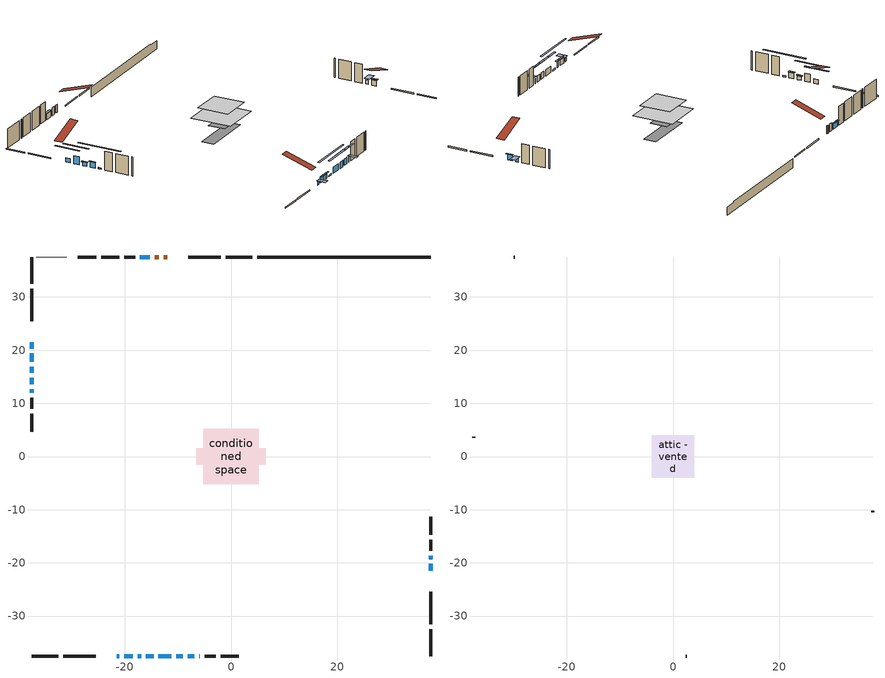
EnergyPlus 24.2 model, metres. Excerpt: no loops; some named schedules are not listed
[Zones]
conditioned space
 floor othersidecoefficients (Floor1 construction): -2.19,-2.19 -2.19,2.19 2.19,2.19 2.19,-2.19 z0.4
 floor adiabatic (AdiabaticFloorConstruction): -5.26,-5.26 -5.26,5.26 5.26,5.26 5.26,-5.26 z2.84
 floor foundation (Slab1 construction): -6.58,-1.57 -6.58,1.57 6.58,1.57 6.58,-1.57 z-1.96
 wall outside (RimJoist1 construction): 3.99,37.51 -1.03,37.51 / -37.51,-37.51 -32.48,-37.51 / -37.51,37.51 -37.51,32.48 / 37.51,-37.51 37.51,-32.48 z0.4:0.7
 wall outside (RimJoist2 construction): -1.96,37.51 -8.07,37.51 / -31.55,-37.51 -25.44,-37.51 / -37.51,31.55 -37.51,25.44 / 37.51,-31.55 37.51,-25.44 z0.4:0.7
 wall outside (AdiabaticWallConstruction 1): -11.99,37.51 -12.61,37.51 z0.4:2.43
 wall outside (AdiabaticWallConstruction): -21.52,-37.51 -21.01,-37.51 z0.4:1.22; -37.51,21.52 -37.51,20.3 z0.4:1.47; -37.51,19.37 -37.51,17.85 z0.4:2.46; 37.51,-21.52 37.51,-20.2 / -20.08,-37.51 -18.45,-37.51 / -17.52,-37.51 -16.91,-37.51 / -15.29,37.51 -17.12,37.51 z0.4:1.82; -37.51,16.92 -37.51,15.77 z0.4:1.34; 37.51,-19.27 37.51,-18.66 z0.4:1.42; -37.51,14.85 -37.51,13.6 z0.4:1.77; -15.99,-37.51 -14.56,-37.51 / -37.51,12.67 -37.51,11.96 z0.4:0.76; -13.63,-37.51 -11.19,-37.51 / -10.26,-37.51 -9.07,-37.51 / -8.14,-37.51 -6.92,-37.51 z0.4:2.03; -5.99,-37.51 -5.84,-37.51 z0.4:1.83
 wall outside (Wall1 construction): -18.05,37.51 -20.09,37.51 / -4.91,-37.51 -2.87,-37.51 / -37.51,11.03 -37.51,8.99 / 37.51,-17.73 37.51,-15.69 z0.4:5.28
 wall outside (Wall2 construction): -21.02,37.51 -24.41,37.51 / -1.94,-37.51 1.46,-37.51 / -37.51,8.06 -37.51,4.67 / 37.51,-14.76 37.51,-11.36 z0.4:5.28
 wall foundation (FoundationWall1 construction): 4.92,37.51,-1.96 4.92,37.51,0.4 34.25,37.51,0.4 34.25,37.51,0.17 37.51,37.51,0.17 37.51,37.51,-1.96
 wall othersidecoefficients (AdiabaticWallConstruction 1): -13.54,37.51 -14.36,37.51 z0.4:2.43
 wall othersidecoefficients (Wall3 construction): -25.34,37.51 -28.85,37.51 z0.4:5.28
 wall adiabatic (Wall5 construction): -30.91,37.51 -36.58,37.51 z0.4:5.28
 window (WindowConstruction 13): -21.52,-37.51 -21.01,-37.51 z0.4:1.21
 window (WindowConstruction 5): -37.51,21.52 -37.51,20.3 z0.4:1.47
 window (WindowConstruction 6): -37.51,19.37 -37.51,17.85 z0.4:2.46
 window (WindowConstruction 7): 37.51,-21.52 37.51,-20.2 z0.4:1.82
 window (WindowConstruction 8): -20.08,-37.51 -18.45,-37.51 z0.4:1.82
 window (WindowConstruction 9): -17.52,-37.51 -16.91,-37.51 z0.4:1.82
 window (WindowConstruction 10): -15.29,37.51 -17.12,37.51 z0.4:1.82
 window (WindowConstruction 11): -37.51,16.92 -37.51,15.77 z0.4:1.34
 window (WindowConstruction): 37.51,-19.27 37.51,-18.66 z0.4:1.42
 window (WindowConstruction 12): -37.51,14.85 -37.51,13.6 z0.4:1.77
 window (WindowConstruction 14): -15.98,-37.51 -14.56,-37.51 z0.4:0.76
 window (WindowConstruction 15): -37.51,12.67 -37.51,11.96 z0.4:0.76
 window (WindowConstruction 1): -13.63,-37.51 -11.19,-37.51 z0.4:2.02
 window (WindowConstruction 2): -10.26,-37.51 -9.07,-37.51 z0.4:2.02
 window (WindowConstruction 3): -8.14,-37.51 -6.92,-37.51 z0.4:2.02
 window (WindowConstruction 4): -5.99,-37.51 -5.84,-37.51 z0.4:1.82
 door (Door): -11.99,37.51 -12.61,37.51 z0.4:2.43
 door inside (Door 1): -13.54,37.51 -14.36,37.51 z0.4:2.43
 ceiling adiabatic (AdiabaticFloorConstruction): 5.26,-5.26 5.26,5.26 -5.26,5.26 -5.26,-5.26 z2.84
attic - vented
 floor to conditioned space (Floor2 construction Reversed): -4.02,-4.02 -4.02,4.02 4.02,4.02 4.02,-4.02 z5.28
 wall outside (Wall4 construction): -29.78,37.51 -29.98,37.51 / 2.39,-37.51 2.58,-37.51 / -37.51,3.74 -37.51,3.54 / 37.51,-10.44 37.51,-10.24 z0.4:5.28
 roof outside (Roof1 construction): -11.06,37.51,5.28 -11.06,29.68,7.89 -9,29.68,7.89 -9,37.51,5.28; -22.45,-37.51,5.28 -22.45,-29.68,7.89 -24.51,-29.68,7.89 -24.51,-37.51,5.28; -37.51,22.45,5.28 -29.68,22.45,7.89 -29.68,24.51,7.89 -37.51,24.51,5.28; 37.51,-22.45,5.28 29.68,-22.45,7.89 29.68,-24.51,7.89 37.51,-24.51,5.28
shading: -20.63,-37.51 -21.9,-37.51 -21.9,-39.8 -20.63,-39.8 z1.59; -37.51,17.66 -37.51,24.16 -37.92,24.16 -37.92,17.66 z4.11; -37.51,15.21 -37.51,22.01 -37.92,22.01 -37.92,15.21 z5.1; 37.51,-20 37.51,-21.72 37.92,-21.72 37.92,-20 z2.02; -18.25,-37.51 -20.28,-37.51 -20.28,-37.92 -18.25,-37.92 z2.02; -16.71,-37.51 -17.72,-37.51 -17.72,-37.92 -16.71,-37.92 z2.02; -17.32,37.51 -15.09,37.51 -15.09,37.92 -17.32,37.92 z2.02; -37.51,15.57 -37.51,17.12 -37.92,17.12 -37.92,15.57 z1.54; 37.51,-18.28 37.51,-19.65 39.8,-19.65 39.8,-18.28 z1.8; -37.51,13.4 -37.51,15.05 -37.92,15.05 -37.92,13.4 z1.97; -9.18,-37.51 -21.36,-37.51 -21.36,-37.92 -9.18,-37.92 z6.14; -37.51,6.58 -37.51,18.05 -37.92,18.05 -37.92,6.58 z6.14; -8.55,-37.51 -16.27,-37.51 -16.27,-37.92 -8.55,-37.92 z4.66; -6.43,-37.51 -12.9,-37.51 -12.9,-37.92 -6.43,-37.92 z4.66; -4.28,-37.51 -10.78,-37.51 -10.78,-37.92 -4.28,-37.92 z4.66; -5.46,-37.51 -6.37,-37.51 -6.37,-39.8 -5.46,-39.8 z2.2
[Building]
Building 1: Terrain=Suburbs
[Site:Location]
Erieau AUT_ON: Latitude {deg}=42.25; Longitude {deg}=-81.9; Time Zone {hr}=-5; Elevation {m}=178; Keep Site Location Information=Yes
[Site:GroundTemperature:Shallow]
5.2292, 3.30147, 3.1471, 4.0619, 7.73432, 11.3896, 14.5586, 16.5661, 16.7366, 15.1039, 12.0157, 8.47254
[Site:WaterMainsTemperature]
Calculation Method=Schedule; Temperature Schedule=mains temperature schedule
[Material] Roughness=Rough; Thermal Absorptance=0.9
Name | Thickness {m} | Conductivity {W/m-K} | Density {kg/m3} | Specific Heat {J/kg-K} | Solar Absorptance | Visible Absorptance
asphalt or fiberglass shingles | 0.00635 | 0.162714 | 1121.4 | 1465.45 | 0.4 | 0.4
ceiling loosefill ins | 0.169333 | 0.0480833 | 16.02 | 1046.75 | 0.7 | 0.7
ceiling stud and cavity | 0.1397 | 0.117711 | 65.682 | 1177.47 | 0.7 | 0.7
concrete 4.0 in. | 0.1016 | 1.803125 | 2242.8 | 837.4 | 0.7 | 0.7
concrete 8.0 in. | 0.2032 | 1.803125 | 2242.8 | 837.4 | 0.7 | 0.7
door material | 0.04445 | 0.053851 | 512.64 | 1214.23 | 0.7 | 0.7
door material 1 | 0.04445 | 0.060037 | 512.64 | 1214.23 | 0.7 | 0.7
exterior vertical ins | 0.0198268 | 0.029427 | 32.04 | 1214.23 | 0.7 | 0.7
floor covering | 0.0127 | 0.0433444 | 54.468 | 1339.84 | 0.6 | 0.6
floor rigid ins; rim joist rigid ins; wall rigid ins | 0.051816 | 0.029427 | 32.04 | 1214.23 | 0.7 | 0.7
floor rigid ins 1; wall rigid ins 2 | 0.512978 | 0.029427 | 32.04 | 1214.23 | 0.7 | 0.7
floor stud and cavity | 0.1397 | 0.105376 | 92.3553 | 1139.71 | 0.7 | 0.7
floor stud and cavity 1 | 0.1397 | 1.75129 | 37.0049 | 1207.88 | 0.7 | 0.7
furniture material conditioned space 1 | 0.1524 | 0.115458 | 640.8 | 1214.23 | 0.6 | 0.6
gypsum board | 0.0127 | 0.160291 | 801 | 837.4 | 0.6 | 0.6
gypsum board 1 | 0.0127 | 0.160291 | 801 | 837.4 | 0.7 | 0.7
osb sheathing 0.5 in. | 0.0127 | 0.115458 | 512.64 | 1214.23 | 0.7 | 0.7
osb sheathing 0.75 in. | 0.01905 | 0.115458 | 512.64 | 1214.23 | 0.7 | 0.7
osb sheathing 2.0 in. | 0.0508 | 0.115458 | 512.64 | 1214.23 | 0.7 | 0.7
rim joist stud and cavity | 0.0508 | 0.177588 | 50.32683 | 1063.81 | 0.6 | 0.6
rim joist stud and cavity 1 | 0.0508 | 0.0352871 | 125.044 | 1163.47 | 0.6 | 0.6
wall rigid ins 1 | 0.051816 | 0.029427 | 32.04 | 1214.23 | 0.4 | 0.4
wall stud and cavity | 0.1397 | 0.168092 | 139.0536 | 1170.24 | 0.7 | 0.7
wall stud and cavity 1 | 0.1397 | 0.221002 | 139.0536 | 1170.24 | 0.7 | 0.7
wall stud and cavity 2 | 0.1397 | 0.310476 | 139.0536 | 1170.24 | 0.7 | 0.7
wall stud and cavity 3 | 0.0889 | 6.9971 | 50.32683 | 1063.81 | 0.6 | 0.6
wall stud and cavity 4 | 0.1397 | 0.175706 | 139.0536 | 1170.24 | 0.7 | 0.7
wall stud and cavity 5 | 0.0889 | 0.380278 | 52.3479 | 1209.89 | 0.7 | 0.7
wall stud and cavity 6 | 0.0889 | 0.391764 | 83.0341 | 1211.67 | 0.7 | 0.7
wood siding | 0.0254 | 0.102417 | 544.68 | 1172.36 | 0.4 | 0.4
wood siding 1 | 0.00254 | 0.102417 | 544.68 | 1172.36 | 0.4 | 0.4
wood siding 2; wood siding 3; wood siding 4 | 0.0254 | 0.102417 | 544.68 | 1172.36 | 0.7 | 0.7
[WindowMaterial:SimpleGlazingSystem]
Name | U-Factor {W/m2-K} | Solar Heat Gain Coefficient
WindowMaterial | 2.97414 | 0.61
WindowMaterial 1 | 2.93382 | 0.65
WindowMaterial 10 | 2.91338 | 0.67
WindowMaterial 11 | 3.00026 | 0.58
WindowMaterial 12 | 3.04398 | 0.53
WindowMaterial 2 | 2.90941 | 0.68
WindowMaterial 3 | 2.95994 | 0.63
WindowMaterial 4 | 3.068959 | 0.35
WindowMaterial 5 | 2.927009 | 0.66
WindowMaterial 6 | 2.98492 | 0.58
WindowMaterial 7 | 2.938365 | 0.65
WindowMaterial 8 | 2.963916 | 0.63
WindowMaterial 9 | 2.9378 | 0.65
[Construction]
AdiabaticFloorConstruction: floor stud and cavity 1, floor rigid ins 1, osb sheathing 0.75 in., floor covering
AdiabaticWallConstruction: wood siding 3, wall rigid ins 2, wall stud and cavity 5, gypsum board
AdiabaticWallConstruction 1: wood siding 4, wall rigid ins 2, wall stud and cavity 5, gypsum board
Door: door material
Door 1: door material 1
Floor1 construction: floor stud and cavity, floor rigid ins, osb sheathing 0.75 in., floor covering
Floor2 construction Reversed: gypsum board, ceiling stud and cavity, ceiling loosefill ins
FoundationWall1 construction: concrete 8.0 in., gypsum board 1
furniture construction conditioned space 1: furniture material conditioned space 1
PartitionWallConstruction: gypsum board, wall stud and cavity 6, gypsum board
RimJoist1 construction: wood siding 2, rim joist stud and cavity
RimJoist2 construction: wood siding 2, rim joist rigid ins, osb sheathing 2.0 in., rim joist stud and cavity 1
Roof1 construction: asphalt or fiberglass shingles
Slab1 construction: concrete 4.0 in.
Wall1 construction: wood siding, wall rigid ins, osb sheathing 0.5 in., wall stud and cavity, gypsum board
Wall2 construction: wood siding, wall rigid ins, osb sheathing 0.5 in., wall stud and cavity 1, gypsum board
Wall3 construction: wall rigid ins 1, osb sheathing 0.5 in., wall stud and cavity 2, gypsum board
Wall4 construction: wood siding 1, wall stud and cavity 3
Wall5 construction: wall rigid ins 1, osb sheathing 0.5 in., wall stud and cavity 4, gypsum board
WindowConstruction: WindowMaterial
WindowConstruction 1: WindowMaterial 1
WindowConstruction 10; WindowConstruction 9: WindowMaterial 8
WindowConstruction 11: WindowMaterial 9
WindowConstruction 12: WindowMaterial 10
WindowConstruction 13: WindowMaterial 11
WindowConstruction 14; WindowConstruction 15: WindowMaterial 12
WindowConstruction 2; WindowConstruction 7: WindowMaterial 2
WindowConstruction 3: WindowMaterial 3
WindowConstruction 4: WindowMaterial 4
WindowConstruction 5: WindowMaterial 5
WindowConstruction 6: WindowMaterial 6
WindowConstruction 8: WindowMaterial 7
[Zone] Multiplier=1; Part of Total Floor Area=Yes
Name | Volume {m3}
attic - vented | 27.3969
conditioned space | 401.7
[Space]
Name | Zone | Volume {m3}
attic - vented 1 | attic - vented | 27.3969
conditioned space 1 | conditioned space | 401.7
[ZoneInfiltration:EffectiveLeakageArea]
infil attic - vented 1: Zone or Space=attic - vented 1; Schedule=Always On Discrete; Effective Air Leakage Area {cm2}=3103.2; Stack Coefficient=0.000520653; Wind Coefficient=1.54168e-05
[ZoneMixing]
whole house fan mix: Zone or Space=attic - vented; Schedule=Always On Continuous; Design Flow Rate Calculation Method=Flow/Zone; Design Flow Rate {m3/s}=0; Source Zone or Space=conditioned space
[SurfaceProperty:OtherSideCoefficients]
other non-freezing space: Combined Convective/Radiative Film Coefficient {W/m2-K}=8.35; Constant Temperature Coefficient=1; External Dry-Bulb Temperature Coefficient=0; Ground Temperature Coefficient=0; Wind Speed Coefficient=0; Zone Air Temperature Coefficient=0; Constant Temperature Schedule=other non-freezing space; Previous Other Side Temperature Coefficient=0
[SurfaceProperty:ExposedFoundationPerimeter]
Slab1: Exposed Perimeter Calculation Method=TotalExposedPerimeter; Total Exposed Perimeter {m}=32.583
[InternalMass] Zone or ZoneList=conditioned space; Space or SpaceList=conditioned space 1
Name | Construction | Surface Area {m2}
furniture mass conditioned space 1 | furniture construction conditioned space 1 | 68.4518
partition wall mass | PartitionWallConstruction | 171.129
[Lights]
interior lighting: Zone or ZoneList or Space or SpaceList=conditioned space 1; Schedule=interior lighting schedule; Design Level Calculation Method=LightingLevel; Lighting Level {W}=343.2; Return Air Fraction=0; Fraction Radiant=0.6; Fraction Visible=0.2; Fraction Replaceable=1
[People]
occupants: Zone or ZoneList or Space or SpaceList=conditioned space 1; Number of People Schedule=occupants schedule; Number of People Calculation Method=People; Number of People=3; Fraction Radiant=0.314171; Sensible Heat Fraction=0.56303; Activity Level Schedule=occupants activity schedule; Carbon Dioxide Generation Rate {m3/s-W}=0; Enable ASHRAE 55 Comfort Warnings=No; Mean Radiant Temperature Calculation Type=EnclosureAveraged
[ElectricEquipment] Zone or ZoneList or Space or SpaceList=conditioned space 1; Design Level Calculation Method=EquipmentLevel
Name | Schedule | Design Level {W} | Fraction Latent | Fraction Radiant | Fraction Lost
clothes dryer | clothes dryer schedule | 140.772 | 0.015 | 0.081 | 0.85
clothes washer | clothes washer schedule | 32.1985 | 0.03 | 0.162 | 0.7
cooking range | cooking range schedule | 208.969 | 0.08 | 0.432 | 0.2
dishwasher | dishwasher schedule | 66.8632 | 0.3 | 0.18 | 0.4
fridge | fridge schedule | 72.9452 | 0 | 0.6 | 0
mech vent bath fan 0 | mech vent bath fan 0 schedule | 43 | 0 | 0 | 1
mech vent bath fan 1 | mech vent bath fan 1 schedule | 43 | 0 | 0 | 1
mech vent house fan | mech vent house fan schedule | 0 | 0 | 0 | 1
mech vent house fan cfis | mech vent house fan cfis schedule | 0 | 0 | 0 | 0
mech vent range fan 0 | mech vent range fan 0 schedule | 43 | 0 | 0 | 1
misc plug loads | misc plug loads schedule | 494.7 | 0.045 | 0.513 | 0.1
whole house fan | Always On Discrete | 0 | 0 | 0 | 1
[OtherEquipment] Zone or ZoneList or Space or SpaceList=conditioned space 1; Design Level Calculation Method=EquipmentLevel
Name | Fuel Type | Schedule | Design Level {W} | Fraction Latent | Fraction Radiant | Fraction Lost
clothes dryer 1 | Electricity | clothes dryer schedule | 0 | 0.015 | 0.081 | 0.85
cooking range 1 | Electricity | cooking range schedule | 0 | 0.08 | 0.432 | 0.2
general water use latent | None | general water use schedule | 59.3978 | 1 | 0 | 0
general water use sensible | None | general water use schedule | -58.539 | 0 | 0.6 | 0
mech vent house fan latent load | None | Always On Discrete | 0 | 1 | 0 | 0
mech vent house fan sensible load | None | Always On Discrete | 0 | 0 | 0 | 0
water heater energy adjustment1 | NaturalGas | Always On Discrete | 0.01 | 0 | 0 | 1
[ZoneInfiltration:DesignFlowRate] Zone or ZoneList or Space or SpaceList=conditioned space 1; Schedule=Always On Discrete; Design Flow Rate Calculation Method=Flow/Zone; Design Flow Rate {m3/s}=0
infil flow; natural vent flow; whole house fan flow
[Foundation:Kiva]
Foundation Kiva 1: Initial Indoor Air Temperature {C}=18; Wall Height Above Grade {m}=0.40002; Wall Depth Below Slab {m}=0.2032; Custom Block Material Name 1=exterior vertical ins; Custom Block Depth 1 {m}=2.36001; Custom Block X Position 1 {m}=0.2159; Custom Block Z Position 1 {m}=0
[Foundation:Kiva:Settings]
Soil Conductivity {W/m-K}=0.849921; Soil Density {kg/m3}=1842.3; Soil Specific Heat {J/kg-K}=418.7; Ground Solar Absorptivity=0.9; Ground Thermal Absorptivity=0.9; Ground Surface Roughness {m}=0.03; Far-Field Width {m}=40; Deep-Ground Boundary Condition=ZeroFlux; Deep-Ground Depth {m}=40; Minimum Cell Dimension {m}=0.2; Maximum Cell Growth Coefficient=3; Simulation Timestep=Timestep
[Exterior:Lights]
exterior lighting: Schedule=exterior lighting schedule; Design Level {W}=75.6
[Schedule:Constant]
Name | Hourly Value
Always On Continuous; mech vent house fan schedule; mech vent house fan cfis schedule; Always On Discrete | 1
other non-freezing space; fridge schedule | 0
occupants activity schedule | 117.228
[Schedule:Week:Daily]
interior lighting schedule Week Rule - Jan1-Jan27: interior lighting schedule day, interior lighting schedule day, interior lighting schedule day, interior lighting schedule day, interior lighting schedule day, interior lighting schedule day, interior lighting schedule day, interior lighting schedule default day, interior lighting schedule default day, interior lighting schedule default day, interior lighting schedule default day, interior lighting schedule default day
interior lighting schedule Week Rule - Jan28-Feb3: interior lighting schedule day, interior lighting schedule day, interior lighting schedule day, interior lighting schedule day, interior lighting schedule day 1, interior lighting schedule day 1, interior lighting schedule day 1, interior lighting schedule default day, interior lighting schedule default day, interior lighting schedule default day, interior lighting schedule default day, interior lighting schedule default day
interior lighting schedule Week Rule - Feb4-Feb24: interior lighting schedule day 1, interior lighting schedule day 1, interior lighting schedule day 1, interior lighting schedule day 1, interior lighting schedule day 1, interior lighting schedule day 1, interior lighting schedule day 1, interior lighting schedule default day, interior lighting schedule default day, interior lighting schedule default day, interior lighting schedule default day, interior lighting schedule default day
interior lighting schedule Week Rule - Feb25-Mar3: interior lighting schedule day 1, interior lighting schedule day 1, interior lighting schedule day 1, interior lighting schedule day 1, interior lighting schedule day 2, interior lighting schedule day 2, interior lighting schedule day 2, interior lighting schedule default day, interior lighting schedule default day, interior lighting schedule default day, interior lighting schedule default day, interior lighting schedule default day
interior lighting schedule Week Rule - Mar4-Mar31: interior lighting schedule day 2, interior lighting schedule day 2, interior lighting schedule day 2, interior lighting schedule day 2, interior lighting schedule day 2, interior lighting schedule day 2, interior lighting schedule day 2, interior lighting schedule default day, interior lighting schedule default day, interior lighting schedule default day, interior lighting schedule default day, interior lighting schedule default day
interior lighting schedule Week Rule - Apr1-Apr28: interior lighting schedule day 3, interior lighting schedule day 3, interior lighting schedule day 3, interior lighting schedule day 3, interior lighting schedule day 3, interior lighting schedule day 3, interior lighting schedule day 3, interior lighting schedule default day, interior lighting schedule default day, interior lighting schedule default day, interior lighting schedule default day, interior lighting schedule default day
interior lighting schedule Week Rule - Apr29-May5: interior lighting schedule day 3, interior lighting schedule day 3, interior lighting schedule day 4, interior lighting schedule day 4, interior lighting schedule day 4, interior lighting schedule day 4, interior lighting schedule day 4, interior lighting schedule default day, interior lighting schedule default day, interior lighting schedule default day, interior lighting schedule default day, interior lighting schedule default day
interior lighting schedule Week Rule - May6-May26: interior lighting schedule day 4, interior lighting schedule day 4, interior lighting schedule day 4, interior lighting schedule day 4, interior lighting schedule day 4, interior lighting schedule day 4, interior lighting schedule day 4, interior lighting schedule default day, interior lighting schedule default day, interior lighting schedule default day, interior lighting schedule default day, interior lighting schedule default day
interior lighting schedule Week Rule - May27-Jun2: interior lighting schedule day 4, interior lighting schedule day 4, interior lighting schedule day 4, interior lighting schedule day 4, interior lighting schedule day 4, interior lighting schedule day 5, interior lighting schedule day 5, interior lighting schedule default day, interior lighting schedule default day, interior lighting schedule default day, interior lighting schedule default day, interior lighting schedule default day
interior lighting schedule Week Rule - Jun3-Jun30: interior lighting schedule day 5, interior lighting schedule day 5, interior lighting schedule day 5, interior lighting schedule day 5, interior lighting schedule day 5, interior lighting schedule day 5, interior lighting schedule day 5, interior lighting schedule default day, interior lighting schedule default day, interior lighting schedule default day, interior lighting schedule default day, interior lighting schedule default day
interior lighting schedule Week Rule - Jul1-Jul28: interior lighting schedule day 6, interior lighting schedule day 6, interior lighting schedule day 6, interior lighting schedule day 6, interior lighting schedule day 6, interior lighting schedule day 6, interior lighting schedule day 6, interior lighting schedule default day, interior lighting schedule default day, interior lighting schedule default day, interior lighting schedule default day, interior lighting schedule default day
interior lighting schedule Week Rule - Jul29-Aug4: interior lighting schedule day 6, interior lighting schedule day 6, interior lighting schedule day 6, interior lighting schedule day 7, interior lighting schedule day 7, interior lighting schedule day 7, interior lighting schedule day 7, interior lighting schedule default day, interior lighting schedule default day, interior lighting schedule default day, interior lighting schedule default day, interior lighting schedule default day
interior lighting schedule Week Rule - Aug5-Aug25: interior lighting schedule day 7, interior lighting schedule day 7, interior lighting schedule day 7, interior lighting schedule day 7, interior lighting schedule day 7, interior lighting schedule day 7, interior lighting schedule day 7, interior lighting schedule default day, interior lighting schedule default day, interior lighting schedule default day, interior lighting schedule default day, interior lighting schedule default day
interior lighting schedule Week Rule - Aug26-Sep1: interior lighting schedule day 7, interior lighting schedule day 7, interior lighting schedule day 7, interior lighting schedule day 7, interior lighting schedule day 7, interior lighting schedule day 7, interior lighting schedule day 8, interior lighting schedule default day, interior lighting schedule default day, interior lighting schedule default day, interior lighting schedule default day, interior lighting schedule default day
interior lighting schedule Week Rule - Sep2-Sep29: interior lighting schedule day 8, interior lighting schedule day 8, interior lighting schedule day 8, interior lighting schedule day 8, interior lighting schedule day 8, interior lighting schedule day 8, interior lighting schedule day 8, interior lighting schedule default day, interior lighting schedule default day, interior lighting schedule default day, interior lighting schedule default day, interior lighting schedule default day
interior lighting schedule Week Rule - Sep30-Oct6: interior lighting schedule day 8, interior lighting schedule day 9, interior lighting schedule day 9, interior lighting schedule day 9, interior lighting schedule day 9, interior lighting schedule day 9, interior lighting schedule day 9, interior lighting schedule default day, interior lighting schedule default day, interior lighting schedule default day, interior lighting schedule default day, interior lighting schedule default day
interior lighting schedule Week Rule - Oct7-Oct27: interior lighting schedule day 9, interior lighting schedule day 9, interior lighting schedule day 9, interior lighting schedule day 9, interior lighting schedule day 9, interior lighting schedule day 9, interior lighting schedule day 9, interior lighting schedule default day, interior lighting schedule default day, interior lighting schedule default day, interior lighting schedule default day, interior lighting schedule default day
interior lighting schedule Week Rule - Oct28-Nov3: interior lighting schedule day 9, interior lighting schedule day 9, interior lighting schedule day 9, interior lighting schedule day 9, interior lighting schedule day 10, interior lighting schedule day 10, interior lighting schedule day 10, interior lighting schedule default day, interior lighting schedule default day, interior lighting schedule default day, interior lighting schedule default day, interior lighting schedule default day
interior lighting schedule Week Rule - Nov4-Nov24: interior lighting schedule day 10, interior lighting schedule day 10, interior lighting schedule day 10, interior lighting schedule day 10, interior lighting schedule day 10, interior lighting schedule day 10, interior lighting schedule day 10, interior lighting schedule default day, interior lighting schedule default day, interior lighting schedule default day, interior lighting schedule default day, interior lighting schedule default day
interior lighting schedule Week Rule - Nov25-Dec1: interior lighting schedule day 10, interior lighting schedule day 10, interior lighting schedule day 10, interior lighting schedule day 10, interior lighting schedule day 10, interior lighting schedule day 10, interior lighting schedule day 11, interior lighting schedule default day, interior lighting schedule default day, interior lighting schedule default day, interior lighting schedule default day, interior lighting schedule default day
interior lighting schedule Week Rule - Dec2-Dec31: interior lighting schedule day 11, interior lighting schedule day 11, interior lighting schedule day 11, interior lighting schedule day 11, interior lighting schedule day 11, interior lighting schedule day 11, interior lighting schedule day 11, interior lighting schedule default day, interior lighting schedule default day, interior lighting schedule default day, interior lighting schedule default day, interior lighting schedule default day
occupants schedule Week Rule - Jan1-Dec31: occupants schedule day, occupants schedule day, occupants schedule day, occupants schedule day, occupants schedule day, occupants schedule day, occupants schedule day, occupants schedule default day, occupants schedule default day, occupants schedule default day, occupants schedule default day, occupants schedule default day
clothes dryer schedule Week Rule - Jan1-Dec31: clothes dryer schedule day, clothes dryer schedule day, clothes dryer schedule day, clothes dryer schedule day, clothes dryer schedule day, clothes dryer schedule day, clothes dryer schedule day, clothes dryer schedule default day, clothes dryer schedule default day, clothes dryer schedule default day, clothes dryer schedule default day, clothes dryer schedule default day
clothes washer schedule Week Rule - Jan1-Dec31: clothes washer schedule day, clothes washer schedule day, clothes washer schedule day, clothes washer schedule day, clothes washer schedule day, clothes washer schedule day, clothes washer schedule day, clothes washer schedule default day, clothes washer schedule default day, clothes washer schedule default day, clothes washer schedule default day, clothes washer schedule default day
cooking range schedule Week Rule - Jan1-Dec31: cooking range schedule day, cooking range schedule day, cooking range schedule day, cooking range schedule day, cooking range schedule day, cooking range schedule day, cooking range schedule day, cooking range schedule default day, cooking range schedule default day, cooking range schedule default day, cooking range schedule default day, cooking range schedule default day
dishwasher schedule Week Rule - Jan1-Dec31: dishwasher schedule day, dishwasher schedule day, dishwasher schedule day, dishwasher schedule day, dishwasher schedule day, dishwasher schedule day, dishwasher schedule day, dishwasher schedule default day, dishwasher schedule default day, dishwasher schedule default day, dishwasher schedule default day, dishwasher schedule default day
mech vent bath fan 0 schedule Week Rule - Jan1-Dec31: mech vent bath fan 0 schedule day, mech vent bath fan 0 schedule day, mech vent bath fan 0 schedule day, mech vent bath fan 0 schedule day, mech vent bath fan 0 schedule day, mech vent bath fan 0 schedule day, mech vent bath fan 0 schedule day, mech vent bath fan 0 schedule default day, mech vent bath fan 0 schedule default day, mech vent bath fan 0 schedule default day, mech vent bath fan 0 schedule default day, mech vent bath fan 0 schedule default day
mech vent bath fan 1 schedule Week Rule - Jan1-Dec31: mech vent bath fan 1 schedule day, mech vent bath fan 1 schedule day, mech vent bath fan 1 schedule day, mech vent bath fan 1 schedule day, mech vent bath fan 1 schedule day, mech vent bath fan 1 schedule day, mech vent bath fan 1 schedule day, mech vent bath fan 1 schedule default day, mech vent bath fan 1 schedule default day, mech vent bath fan 1 schedule default day, mech vent bath fan 1 schedule default day, mech vent bath fan 1 schedule default day
mech vent range fan 0 schedule Week Rule - Jan1-Dec31: mech vent range fan 0 schedule day, mech vent range fan 0 schedule day, mech vent range fan 0 schedule day, mech vent range fan 0 schedule day, mech vent range fan 0 schedule day, mech vent range fan 0 schedule day, mech vent range fan 0 schedule day, mech vent range fan 0 schedule default day, mech vent range fan 0 schedule default day, mech vent range fan 0 schedule default day, mech vent range fan 0 schedule default day, mech vent range fan 0 schedule default day
misc plug loads schedule Week Rule - Jan1-Dec31: misc plug loads schedule day, misc plug loads schedule day, misc plug loads schedule day, misc plug loads schedule day, misc plug loads schedule day, misc plug loads schedule day, misc plug loads schedule day, misc plug loads schedule default day, misc plug loads schedule default day, misc plug loads schedule default day, misc plug loads schedule default day, misc plug loads schedule default day
general water use schedule Week Rule - Jan1-Dec31: general water use schedule day, general water use schedule day, general water use schedule day, general water use schedule day, general water use schedule day, general water use schedule day, general water use schedule day, general water use schedule default day, general water use schedule default day, general water use schedule default day, general water use schedule default day, general water use schedule default day
exterior lighting schedule Week Rule - Jan1-Jan27: exterior lighting schedule day, exterior lighting schedule day, exterior lighting schedule day, exterior lighting schedule day, exterior lighting schedule day, exterior lighting schedule day, exterior lighting schedule day, exterior lighting schedule default day, exterior lighting schedule default day, exterior lighting schedule default day, exterior lighting schedule default day, exterior lighting schedule default day
exterior lighting schedule Week Rule - Jan28-Feb3: exterior lighting schedule day, exterior lighting schedule day, exterior lighting schedule day, exterior lighting schedule day, exterior lighting schedule day 1, exterior lighting schedule day 1, exterior lighting schedule day 1, exterior lighting schedule default day, exterior lighting schedule default day, exterior lighting schedule default day, exterior lighting schedule default day, exterior lighting schedule default day
exterior lighting schedule Week Rule - Feb4-Feb24: exterior lighting schedule day 1, exterior lighting schedule day 1, exterior lighting schedule day 1, exterior lighting schedule day 1, exterior lighting schedule day 1, exterior lighting schedule day 1, exterior lighting schedule day 1, exterior lighting schedule default day, exterior lighting schedule default day, exterior lighting schedule default day, exterior lighting schedule default day, exterior lighting schedule default day
exterior lighting schedule Week Rule - Feb25-Mar3: exterior lighting schedule day 1, exterior lighting schedule day 1, exterior lighting schedule day 1, exterior lighting schedule day 1, exterior lighting schedule day 2, exterior lighting schedule day 2, exterior lighting schedule day 2, exterior lighting schedule default day, exterior lighting schedule default day, exterior lighting schedule default day, exterior lighting schedule default day, exterior lighting schedule default day
exterior lighting schedule Week Rule - Mar4-Mar31: exterior lighting schedule day 2, exterior lighting schedule day 2, exterior lighting schedule day 2, exterior lighting schedule day 2, exterior lighting schedule day 2, exterior lighting schedule day 2, exterior lighting schedule day 2, exterior lighting schedule default day, exterior lighting schedule default day, exterior lighting schedule default day, exterior lighting schedule default day, exterior lighting schedule default day
exterior lighting schedule Week Rule - Apr1-Apr28: exterior lighting schedule day 3, exterior lighting schedule day 3, exterior lighting schedule day 3, exterior lighting schedule day 3, exterior lighting schedule day 3, exterior lighting schedule day 3, exterior lighting schedule day 3, exterior lighting schedule default day, exterior lighting schedule default day, exterior lighting schedule default day, exterior lighting schedule default day, exterior lighting schedule default day
[Schedule:Year]
interior lighting schedule: interior lighting schedule Week Rule - Jan1-Jan27, 1, 1, 1, 27, interior lighting schedule Week Rule - Jan28-Feb3, 1, 28, 2, 3, interior lighting schedule Week Rule - Feb4-Feb24, 2, 4, 2, 24, interior lighting schedule Week Rule - Feb25-Mar3, 2, 25, 3, 3, interior lighting schedule Week Rule - Mar4-Mar31, 3, 4, 3, 31, interior lighting schedule Week Rule - Apr1-Apr28, 4, 1, 4, 28, interior lighting schedule Week Rule - Apr29-May5, 4, 29, 5, 5, interior lighting schedule Week Rule - May6-May26, 5, 6, 5, 26, interior lighting schedule Week Rule - May27-Jun2, 5, 27, 6, 2, interior lighting schedule Week Rule - Jun3-Jun30, 6, 3, 6, 30, interior lighting schedule Week Rule - Jul1-Jul28, 7, 1, 7, 28, interior lighting schedule Week Rule - Jul29-Aug4, 7, 29, 8, 4, interior lighting schedule Week Rule - Aug5-Aug25, 8, 5, 8, 25, interior lighting schedule Week Rule - Aug26-Sep1, 8, 26, 9, 1, interior lighting schedule Week Rule - Sep2-Sep29, 9, 2, 9, 29, interior lighting schedule Week Rule - Sep30-Oct6, 9, 30, 10, 6, interior lighting schedule Week Rule - Oct7-Oct27, 10, 7, 10, 27, interior lighting schedule Week Rule - Oct28-Nov3, 10, 28, 11, 3, interior lighting schedule Week Rule - Nov4-Nov24, 11, 4, 11, 24, interior lighting schedule Week Rule - Nov25-Dec1, 11, 25, 12, 1, interior lighting schedule Week Rule - Dec2-Dec31, 12, 2, 12, 31
occupants schedule: occupants schedule Week Rule - Jan1-Dec31, 1, 1, 12, 31
clothes dryer schedule: clothes dryer schedule Week Rule - Jan1-Dec31, 1, 1, 12, 31
clothes washer schedule: clothes washer schedule Week Rule - Jan1-Dec31, 1, 1, 12, 31
cooking range schedule: cooking range schedule Week Rule - Jan1-Dec31, 1, 1, 12, 31
dishwasher schedule: dishwasher schedule Week Rule - Jan1-Dec31, 1, 1, 12, 31
mech vent bath fan 0 schedule: mech vent bath fan 0 schedule Week Rule - Jan1-Dec31, 1, 1, 12, 31
mech vent bath fan 1 schedule: mech vent bath fan 1 schedule Week Rule - Jan1-Dec31, 1, 1, 12, 31
mech vent range fan 0 schedule: mech vent range fan 0 schedule Week Rule - Jan1-Dec31, 1, 1, 12, 31
misc plug loads schedule: misc plug loads schedule Week Rule - Jan1-Dec31, 1, 1, 12, 31
general water use schedule: general water use schedule Week Rule - Jan1-Dec31, 1, 1, 12, 31
exterior lighting schedule: exterior lighting schedule Week Rule - Jan1-Jan27, 1, 1, 1, 27, exterior lighting schedule Week Rule - Jan28-Feb3, 1, 28, 2, 3, exterior lighting schedule Week Rule - Feb4-Feb24, 2, 4, 2, 24, exterior lighting schedule Week Rule - Feb25-Mar3, 2, 25, 3, 3, exterior lighting schedule Week Rule - Mar4-Mar31, 3, 4, 3, 31, exterior lighting schedule Week Rule - Apr1-Apr28, 4, 1, 4, 28, exterior lighting schedule Week Rule - Apr29-May5, 4, 29, 5, 5, exterior lighting schedule Week Rule - May6-May26, 5, 6, 5, 26, exterior lighting schedule Week Rule - May27-Jun2, 5, 27, 6, 2, exterior lighting schedule Week Rule - Jun3-Jun30, 6, 3, 6, 30, exterior lighting schedule Week Rule - Jul1-Jul28, 7, 1, 7, 28, exterior lighting schedule Week Rule - Jul29-Aug4, 7, 29, 8, 4, exterior lighting schedule Week Rule - Aug5-Aug25, 8, 5, 8, 25, exterior lighting schedule Week Rule - Aug26-Sep1, 8, 26, 9, 1, exterior lighting schedule Week Rule - Sep2-Sep29, 9, 2, 9, 29, exterior lighting schedule Week Rule - Sep30-Oct6, 9, 30, 10, 6, exterior lighting schedule Week Rule - Oct7-Oct27, 10, 7, 10, 27, exterior lighting schedule Week Rule - Oct28-Nov3, 10, 28, 11, 3, exterior lighting schedule Week Rule - Nov4-Nov24, 11, 4, 11, 24, exterior lighting schedule Week Rule - Nov25-Dec1, 11, 25, 12, 1, exterior lighting schedule Week Rule - Dec2-Dec31, 12, 2, 12, 31
[Schedule:Compact]
mains temperature schedule: Through: 01/01, For: AllDays, Until: 24:00, 8.89333, Through: 01/02, For: AllDays, Until: 24:00, 8.82722, Through: 01/03, For: AllDays, Until: 24:00, 8.76167, Through: 01/04, For: AllDays, Until: 24:00, 8.69778, Through: 01/05, For: AllDays, Until: 24:00, 8.635, Through: 01/06, For: AllDays, Until: 24:00, 8.57333, Through: 01/07, For: AllDays, Until: 24:00, 8.51333, Through: 01/08, For: AllDays, Until: 24:00, 8.455, Through: 01/09, For: AllDays, Until: 24:00, 8.39778, Through: 01/10, For: AllDays, Until: 24:00, 8.34167, Through: 01/11, For: AllDays, Until: 24:00, 8.28722, Through: 01/12, For: AllDays, Until: 24:00, 8.23444, Through: 01/13, For: AllDays, Until: 24:00, 8.18278, Through: 01/14, For: AllDays, Until: 24:00, 8.13222, Through: 01/15, For: AllDays, Until: 24:00, 8.08389, Through: 01/16, For: AllDays, Until: 24:00, 8.03667, Through: 01/17, For: AllDays, Until: 24:00, 7.99111, Through: 01/18, For: AllDays, Until: 24:00, 7.94667, Through: 01/19, For: AllDays, Until: 24:00, 7.90389, Through: 01/20, For: AllDays, Until: 24:00, 7.86278, Through: 01/21, For: AllDays, Until: 24:00, 7.82333, Through: 01/22, For: AllDays, Until: 24:00, 7.78556, Through: 01/23, For: AllDays, Until: 24:00, 7.74889, Through: 01/24, For: AllDays, Until: 24:00, 7.71444, Through: 01/25, For: AllDays, Until: 24:00, 7.68111, Through: 01/26, For: AllDays, Until: 24:00, 7.64944, Through: 01/27, For: AllDays, Until: 24:00, 7.61944, Through: 01/28, For: AllDays, Until: 24:00, 7.59111, Through: 01/29, For: AllDays, Until: 24:00, 7.56444, Through: 01/30, For: AllDays, Until: 24:00, 7.53944, Through: 01/31, For: AllDays, Until: 24:00, 7.51611, Through: 02/01, For: AllDays, Until: 24:00, 7.49444, Through: 02/02, For: AllDays, Until: 24:00, 7.47389, Through: 02/03, For: AllDays, Until: 24:00, 7.45556, Through: 02/04, For: AllDays, Until: 24:00, 7.43889, Through: 02/05, For: AllDays, Until: 24:00, 7.42389, Through: 02/06, For: AllDays, Until: 24:00, 7.41056, Through: 02/07, For: AllDays, Until: 24:00, 7.39889, Through: 02/08, For: AllDays, Until: 24:00, 7.38833, Through: 02/09, For: AllDays, Until: 24:00, 7.38, Through: 02/10, For: AllDays, Until: 24:00, 7.37389, Through: 02/11, For: AllDays, Until: 24:00, 7.36889, Through: 02/12, For: AllDays, Until: 24:00, 7.36556, Through: 02/13, For: AllDays, Until: 24:00, 7.36389, Through: 02/14, For: AllDays, Until: 24:00, 7.36389, Through: 02/15, For: AllDays, Until: 24:00, 7.36611, Through: 02/16, For: AllDays, Until: 24:00, 7.36944, Through: 02/17, For: AllDays, Until: 24:00, 7.375, Through: 02/18, For: AllDays, Until: 24:00, 7.38167, Through: 02/19, For: AllDays, Until: 24:00, 7.39056, Through: 02/20, For: AllDays, Until: 24:00, 7.40056, Through: 02/21, For: AllDays, Until: 24:00, 7.41278, Through: 02/22, For: AllDays, Until: 24:00, 7.42667, Through: 02/23, For: AllDays, Until: 24:00, 7.44222, Through: 02/24, For: AllDays, Until: 24:00, 7.45889, Through: 02/25, For: AllDays, Until: 24:00, 7.47778, Through: 02/26, For: AllDays, Until: 24:00, 7.49833, Through: 02/27, For: AllDays, Until: 24:00, 7.52056, Through: 02/28, For: AllDays, Until: 24:00, 7.54444, Through: 03/01, For: AllDays, Until: 24:00, 7.56944, Through: 03/02, For: AllDays, Until: 24:00, 7.59667, Through: 03/03, For: AllDays, Until: 24:00, 7.62556, Through: 03/04, For: AllDays, Until: 24:00, 7.65556, Through: 03/05, For: AllDays, Until: 24:00, 7.68778, Through: 03/06, For: AllDays, Until: 24:00, 7.72111, Through: 03/07, For: AllDays, Until: 24:00, 7.75611, Through: 03/08, For: AllDays, Until: 24:00, 7.79278, Through: 03/09, For: AllDays, Until: 24:00, 7.83111, Through: 03/10, For: AllDays, Until: 24:00, 7.87111, Through: 03/11, For: AllDays, Until: 24:00, 7.91222, Through: 03/12, For: AllDays, Until: 24:00, 7.95556, Through: 03/13, For: AllDays, Until: 24:00, 8, Through: 03/14, For: AllDays, Until: 24:00, 8.04556, Through: 03/15, For: AllDays, Until: 24:00, 8.09333, Through: 03/16, For: AllDays, Until: 24:00, 8.14222, Through: 03/17, For: AllDays, Until: 24:00, 8.19278, Through: 03/18, For: AllDays, Until: 24:00, 8.24444, Through: 03/19, For: AllDays, Until: 24:00, 8.29778, Through: 03/20, For: AllDays, Until: 24:00, 8.35278, Through: 03/21, For: AllDays, Until: 24:00, 8.40889, Through: 03/22, For: AllDays, Until: 24:00, 8.46611, Through: 03/23, For: AllDays, Until: 24:00, 8.52556, Through: 03/24, For: AllDays, Until: 24:00, 8.58556, Through: 03/25, For: AllDays, Until: 24:00, 8.64722, Through: 03/26, For: AllDays, Until: 24:00, 8.71, Through: 03/27, For: AllDays, Until: 24:00, 8.77444, Through: 03/28, For: AllDays, Until: 24:00, 8.84, Through: 03/29, For: AllDays, Until: 24:00, 8.90667, Through: 03/30, For: AllDays, Until: 24:00, 8.975, Through: 03/31, For: AllDays, Until: 24:00, 9.04389, Through: 04/01, For: AllDays, Until: 24:00, 9.11444, Through: 04/02, For: AllDays, Until: 24:00, 9.18611, Through: 04/03, For: AllDays, Until: 24:00, 9.25889, Through: 04/04, For: AllDays, Until: 24:00, 9.33278, Through: 04/05, For: AllDays, Until: 24:00, 9.40833, Through: 04/06, For: AllDays, Until: 24:00, 9.48444, Through: 04/07, For: AllDays, Until: 24:00, 9.56167, Through: 04/08, For: AllDays, Until: 24:00, 9.64, Through: 04/09, For: AllDays, Until: 24:00, 9.71889, Through: 04/10, For: AllDays, Until: 24:00, 9.79944, Through: 04/11, For: AllDays, Until: 24:00, 9.88056, Through: 04/12, For: AllDays, Until: 24:00, 9.96333, Through: 04/13, For: AllDays, Until: 24:00, 10.0461, Through: 04/14, For: AllDays, Until: 24:00, 10.1306, Through: 04/15, For: AllDays, Until: 24:00, 10.2156, Through: 04/16, For: AllDays, Until: 24:00, 10.3011, Through: 04/17, For: AllDays, Until: 24:00, 10.3878, Through: 04/18, For: AllDays, Until: 24:00, 10.4756, Through: 04/19, For: AllDays, Until: 24:00, 10.5639, Through: 04/20, For: AllDays, Until: 24:00, 10.6528, Through: 04/21, For: AllDays, Until: 24:00, 10.7422, Through: 04/22, For: AllDays, Until: 24:00, 10.8328, Through: 04/23, For: AllDays, Until: 24:00, 10.9239, Through: 04/24, For: AllDays, Until: 24:00, 11.0156, Through: 04/25, For: AllDays, Until: 24:00, 11.1083, Through: 04/26, For: AllDays, Until: 24:00, 11.2011, Through: 04/27, For: AllDays, Until: 24:00, 11.295, Through: 04/28, For: AllDays, Until: 24:00, 11.3889, Through: 04/29, For: AllDays, Until: 24:00, 11.4833, Through: 04/30, For: AllDays, Until: 24:00, 11.5783, Through: 05/01, For: AllDays, Until: 24:00, 11.6739, Through: 05/02, For: AllDays, Until: 24:00, 11.77, Through: 05/03, For: AllDays, Until: 24:00, 11.8661, Through: 05/04, For: AllDays, Until: 24:00, 11.9633, Through: 05/05, For: AllDays, Until: 24:00, 12.06, Through: 05/06, For: AllDays, Until: 24:00, 12.1578, Through: 05/07, For: AllDays, Until: 24:00, 12.255, Through: 05/08, For: AllDays, Until: 24:00, 12.3533, Through: 05/09, For: AllDays, Until: 24:00, 12.4511, Through: 05/10, For: AllDays, Until: 24:00, 12.5494, Through: 05/11, For: AllDays, Until: 24:00, 12.6483, Through: 05/12, For: AllDays, Until: 24:00, 12.7467, Through: 05/13, For: AllDays, Until: 24:00, 12.8456, Through: 05/14, For: AllDays, Until: 24:00, 12.9444, Through: 05/15, For: AllDays, Until: 24:00, 13.0433, Through: 05/16, For: AllDays, Until: 24:00, 13.1422, Through: 05/17, For: AllDays, Until: 24:00, 13.2411, Through: 05/18, For: AllDays, Until: 24:00, 13.34, Through: 05/19, For: AllDays, Until: 24:00, 13.4383, Through: 05/20, For: AllDays, Until: 24:00, 13.5372, Through: 05/21, For: AllDays, Until: 24:00, 13.6356, Through: 05/22, For: AllDays, Until: 24:00, 13.7339, Through: 05/23, For: AllDays, Until: 24:00, 13.8322, Through: 05/24, For: AllDays, Until: 24:00, 13.9306, Through: 05/25, For: AllDays, Until: 24:00, 14.0283, Through: 05/26, For: AllDays, Until: 24:00, 14.1256, Through: 05/27, For: AllDays, Until: 24:00, 14.2228, Through: 05/28, For: AllDays, Until: 24:00, 14.3194, Through: 05/29, For: AllDays, Until: 24:00, 14.4161, Through: 05/30, For: AllDays, Until: 24:00, 14.5122, Through: 05/31, For: AllDays, Until: 24:00, 14.6078, Through: 06/01, For: AllDays, Until: 24:00, 14.7033, Through: 06/02, For: AllDays, Until: 24:00, 14.7978, Through: 06/03, For: AllDays, Until: 24:00, 14.8922, Through: 06/04, For: AllDays, Until: 24:00, 14.9861, Through: 06/05, For: AllDays, Until: 24:00, 15.0789, Through: 06/06, For: AllDays, Until: 24:00, 15.1717, Through: 06/07, For: AllDays, Until: 24:00, 15.2639, Through: 06/08, For: AllDays, Until: 24:00, 15.355, Through: 06/09, For: AllDays, Until: 24:00, 15.4456, Through: 06/10, For: AllDays, Until: 24:00, 15.5356, Through: 06/11, For: AllDays, Until: 24:00, 15.625, Through: 06/12, For: AllDays, Until: 24:00, 15.7139, Through: 06/13, For: AllDays, Until: 24:00, 15.8017, Through: 06/14, For: AllDays, Until: 24:00, 15.8883, Through: 06/15, For: AllDays, Until: 24:00, 15.9744, Through: 06/16, For: AllDays, Until: 24:00, 16.06, Through: 06/17, For: AllDays, Until: 24:00, 16.1444, Through: 06/18, For: AllDays, Until: 24:00, 16.2278, Through: 06/19, For: AllDays, Until: 24:00, 16.3106, Through: 06/20, For: AllDays, Until: 24:00, 16.3922, Through: 06/21, For: AllDays, Until: 24:00, 16.4728, Through: 06/22, For: AllDays, Until: 24:00, 16.5522, Through: 06/23, For: AllDays, Until: 24:00, 16.6311, Through: 06/24, For: AllDays, Until: 24:00, 16.7089, Through: 06/25, For: AllDays, Until: 24:00, 16.7856, Through: 06/26, For: AllDays, Until: 24:00, 16.8606, Through: 06/27, For: AllDays, Until: 24:00, 16.935, Through: 06/28, For: AllDays, Until: 24:00, 17.0083, Through: 06/29, For: AllDays, Until: 24:00, 17.0806, Through: 06/30, For: AllDays, Until: 24:00, 17.1511, Through: 07/01, For: AllDays, Until: 24:00, 17.2211, Through: 07/02, For: AllDays, Until: 24:00, 17.2894, Through: 07/03, For: AllDays, Until: 24:00, 17.3567, Through: 07/04, For: AllDays, Until: 24:00, 17.4228, Through: 07/05, For: AllDays, Until: 24:00, 17.4878, Through: 07/06, For: AllDays, Until: 24:00, 17.5511, Through: 07/07, For: AllDays, Until: 24:00, 17.6133, Through: 07/08, For: AllDays, Until: 24:00, 17.6739, Through: 07/09, For: AllDays, Until: 24:00, 17.7333, Through: 07/10, For: AllDays, Until: 24:00, 17.7911, Through: 07/11, For: AllDays, Until: 24:00, 17.8478, Through: 07/12, For: AllDays, Until: 24:00, 17.9033, Through: 07/13, For: AllDays, Until: 24:00, 17.9572, Through: 07/14, For: AllDays, Until: 24:00, 18.0094, Through: 07/15, For: AllDays, Until: 24:00, 18.0606, Through: 07/16, For: AllDays, Until: 24:00, 18.11, Through: 07/17, For: AllDays, Until: 24:00, 18.1578, Through: 07/18, For: AllDays, Until: 24:00, 18.2044, Through: 07/19, For: AllDays, Until: 24:00, 18.2494, Through: 07/20, For: AllDays, Until: 24:00, 18.2928, Through: 07/21, For: AllDays, Until: 24:00, 18.335, Through: 07/22, For: AllDays, Until: 24:00, 18.3756, Through: 07/23, For: AllDays, Until: 24:00, 18.4139, Through: 07/24, For: AllDays, Until: 24:00, 18.4517, Through: 07/25, For: AllDays, Until: 24:00, 18.4872, Through: 07/26, For: AllDays, Until: 24:00, 18.5211, Through: 07/27, For: AllDays, Until: 24:00, 18.5539, Through: 07/28, For: AllDays, Until: 24:00, 18.5844, Through: 07/29, For: AllDays, Until: 24:00, 18.6139, Through: 07/30, For: AllDays, Until: 24:00, 18.6417, Through: 07/31, For: AllDays, Until: 24:00, 18.6678, Through: 08/01, For: AllDays, Until: 24:00, 18.6917, Through: 08/02, For: AllDays, Until: 24:00, 18.7144, Through: 08/03, For: AllDays, Until: 24:00, 18.7356, Through: 08/04, For: AllDays, Until: 24:00, 18.755, Through: 08/05, For: AllDays, Until: 24:00, 18.7728, Through: 08/06, For: AllDays, Until: 24:00, 18.7889, Through: 08/07, For: AllDays, Until: 24:00, 18.8028, Through: 08/08, For: AllDays, Until: 24:00, 18.8156, Through: 08/09, For: AllDays, Until: 24:00, 18.8267, Through: 08/10, For: AllDays, Until: 24:00, 18.8361, Through: 08/11, For: AllDays, Until: 24:00, 18.8433, Through: 08/12, For: AllDays, Until: 24:00, 18.8494, Through: 08/13, For: AllDays, Until: 24:00, 18.8533, Through: 08/14, For: AllDays, Until: 24:00, 18.8561, Through: 08/15, For: AllDays, Until: 24:00, 18.8567, Through: 08/16, For: AllDays, Until: 24:00, 18.8561, Through: 08/17, For: AllDays, Until: 24:00, 18.8533, Through: 08/18, For: AllDays, Until: 24:00, 18.8489, Through: 08/19, For: AllDays, Until: 24:00, 18.8428, Through: 08/20, For: AllDays, Until: 24:00, 18.835, Through: 08/21, For: AllDays, Until: 24:00, 18.8256, Through: 08/22, For: AllDays, Until: 24:00, 18.8144, Through: 08/23, For: AllDays, Until: 24:00, 18.8017, Through: 08/24, For: AllDays, Until: 24:00, 18.7872, Through: 08/25, For: AllDays, Until: 24:00, 18.7711, Through: 08/26, For: AllDays, Until: 24:00, 18.7533, Through: 08/27, For: AllDays, Until: 24:00, 18.7339, Through: 08/28, For: AllDays, Until: 24:00, 18.7128, Through: 08/29, For: AllDays, Until: 24:00, 18.69, Through: 08/30, For: AllDays, Until: 24:00, 18.6656, Through: 08/31, For: AllDays, Until: 24:00, 18.6394, Through: 09/01, For: AllDays, Until: 24:00, 18.6117, Through: 09/02, For: AllDays, Until: 24:00, 18.5822, Through: 09/03, For: AllDays, Until: 24:00, 18.5511, Through: 09/04, For: AllDays, Until: 24:00, 18.5183, Through: 09/05, For: AllDays, Until: 24:00, 18.4839, Through: 09/06, For: AllDays, Until: 24:00, 18.4483, Through: 09/07, For: AllDays, Until: 24:00, 18.4111, Through: 09/08, For: AllDays, Until: 24:00, 18.3717, Through: 09/09, For: AllDays, Until: 24:00, 18.3311, Through: 09/10, For: AllDays, Until: 24:00, 18.2894, Through: 09/11, For: AllDays, Until: 24:00, 18.2456, Through: 09/12, For: AllDays, Until: 24:00, 18.2006, Through: 09/13, For: AllDays, Until: 24:00, 18.1539, Through: 09/14, For: AllDays, Until: 24:00, 18.1056, Through: 09/15, For: AllDays, Until: 24:00, 18.0561, Through: 09/16, For: AllDays, Until: 24:00, 18.005, Through: 09/17, For: AllDays, Until: 24:00, 17.9528, Through: 09/18, For: AllDays, Until: 24:00, 17.8983, Through: 09/19, For: AllDays, Until: 24:00, 17.8433, Through: 09/20, For: AllDays, Until: 24:00, 17.7867, Through: 09/21, For: AllDays, Until: 24:00, 17.7283, Through: 09/22, For: AllDays, Until: 24:00, 17.6689, Through: 09/23, For: AllDays, Until: 24:00, 17.6078, Through: 09/24, For: AllDays, Until: 24:00, 17.5456, Through: 09/25, For: AllDays, Until: 24:00, 17.4822, Through: 09/26, For: AllDays, Until: 24:00, 17.4172, Through: 09/27, For: AllDays, Until: 24:00, 17.3511, Through: 09/28, For: AllDays, Until: 24:00, 17.2839, Through: 09/29, For: AllDays, Until: 24:00, 17.215, Through: 09/30, For: AllDays, Until: 24:00, 17.1456, Through: 10/01, For: AllDays, Until: 24:00, 17.0744, Through: 10/02, For: AllDays, Until: 24:00, 17.0022, Through: 10/03, For: AllDays, Until: 24:00, 16.9289, Through: 10/04, For: AllDays, Until: 24:00, 16.8544, Through: 10/05, For: AllDays, Until: 24:00, 16.7789, Through: 10/06, For: AllDays, Until: 24:00, 16.7022, Through: 10/07, For: AllDays, Until: 24:00, 16.6244, Through: 10/08, For: AllDays, Until: 24:00, 16.5456, Through: 10/09, For: AllDays, Until: 24:00, 16.4661, Through: 10/10, For: AllDays, Until: 24:00, 16.385, Through: 10/11, For: AllDays, Until: 24:00, 16.3033, Through: 10/12, For: AllDays, Until: 24:00, 16.2206, Through: 10/13, For: AllDays, Until: 24:00, 16.1372, Through: 10/14, For: AllDays, Until: 24:00, 16.0528, Through: 10/15, For: AllDays, Until: 24:00, 15.9672, Through: 10/16, For: AllDays, Until: 24:00, 15.8811, Through: 10/17, For: AllDays, Until: 24:00, 15.7939, Through: 10/18, For: AllDays, Until: 24:00, 15.7061, Through: 10/19, For: AllDays, Until: 24:00, 15.6172, Through: 10/20, For: AllDays, Until: 24:00, 15.5283, Through: 10/21, For: AllDays, Until: 24:00, 15.4383, Through: 10/22, For: AllDays, Until: 24:00, 15.3472, Through: 10/23, For: AllDays, Until: 24:00, 15.2561, Through: 10/24, For: AllDays, Until: 24:00, 15.1639, Through: 10/25, For: AllDays, Until: 24:00, 15.0711, Through: 10/26, For: AllDays, Until: 24:00, 14.9778, Through: 10/27, For: AllDays, Until: 24:00, 14.8839, Through: 10/28, For: AllDays, Until: 24:00, 14.79, Through: 10/29, For: AllDays, Until: 24:00, 14.695, Through: 10/30, For: AllDays, Until: 24:00, 14.6, Through: 10/31, For: AllDays, Until: 24:00, 14.5039, Through: 11/01, For: AllDays, Until: 24:00, 14.4078, Through: 11/02, For: AllDays, Until: 24:00, 14.3111, Through: 11/03, For: AllDays, Until: 24:00, 14.2144, Through: 11/04, For: AllDays, Until: 24:00, 14.1172, Through: 11/05, For: AllDays, Until: 24:00, 14.02, Through: 11/06, For: AllDays, Until: 24:00, 13.9222, Through: 11/07, For: AllDays, Until: 24:00, 13.8239, Through: 11/08, For: AllDays, Until: 24:00, 13.7256, Through: 11/09, For: AllDays, Until: 24:00, 13.6272, Through: 11/10, For: AllDays, Until: 24:00, 13.5289, Through: 11/11, For: AllDays, Until: 24:00, 13.43, Through: 11/12, For: AllDays, Until: 24:00, 13.3311, Through: 11/13, For: AllDays, Until: 24:00, 13.2322, Through: 11/14, For: AllDays, Until: 24:00, 13.1333, Through: 11/15, For: AllDays, Until: 24:00, 13.0344, Through: 11/16, For: AllDays, Until: 24:00, 12.9356, Through: 11/17, For: AllDays, Until: 24:00, 12.8372, Through: 11/18, For: AllDays, Until: 24:00, 12.7383, Through: 11/19, For: AllDays, Until: 24:00, 12.6394, Through: 11/20, For: AllDays, Until: 24:00, 12.5411, Through: 11/21, For: AllDays, Until: 24:00, 12.4428, Through: 11/22, For: AllDays, Until: 24:00, 12.3444, Through: 11/23, For: AllDays, Until: 24:00, 12.2467, Through: 11/24, For: AllDays, Until: 24:00, 12.1494, Through: 11/25, For: AllDays, Until: 24:00, 12.0517, Through: 11/26, For: AllDays, Until: 24:00, 11.955, Through: 11/27, For: AllDays, Until: 24:00, 11.8583, Through: 11/28, For: AllDays, Until: 24:00, 11.7617, Through: 11/29, For: AllDays, Until: 24:00, 11.6661, Through: 11/30, For: AllDays, Until: 24:00, 11.5706, Through: 12/01, For: AllDays, Until: 24:00, 11.4756, Through: 12/02, For: AllDays, Until: 24:00, 11.3806, Through: 12/03, For: AllDays, Until: 24:00, 11.2867, Through: 12/04, For: AllDays, Until: 24:00, 11.1933, Through: 12/05, For: AllDays, Until: 24:00, 11.1, Through: 12/06, For: AllDays, Until: 24:00, 11.0078, Through: 12/07, For: AllDays, Until: 24:00, 10.9161, Through: 12/08, For: AllDays, Until: 24:00, 10.825, Through: 12/09, For: AllDays, Until: 24:00, 10.735, Through: 12/10, For: AllDays, Until: 24:00, 10.645, Through: 12/11, For: AllDays, Until: 24:00, 10.5561, Through: 12/12, For: AllDays, Until: 24:00, 10.4678, Through: 12/13, For: AllDays, Until: 24:00, 10.3806, Through: 12/14, For: AllDays, Until: 24:00, 10.2939, Through: 12/15, For: AllDays, Until: 24:00, 10.2083, Through: 12/16, For: AllDays, Until: 24:00, 10.1233, Through: 12/17, For: AllDays, Until: 24:00, 10.0389, Through: 12/18, For: AllDays, Until: 24:00, 9.95611, Through: 12/19, For: AllDays, Until: 24:00, 9.87389, Through: 12/20, For: AllDays, Until: 24:00, 9.79278, Through: 12/21, For: AllDays, Until: 24:00, 9.71222, Through: 12/22, For: AllDays, Until: 24:00, 9.63333, Through: 12/23, For: AllDays, Until: 24:00, 9.555, Through: 12/24, For: AllDays, Until: 24:00, 9.47778, Through: 12/25, For: AllDays, Until: 24:00, 9.40167, Through: 12/26, For: AllDays, Until: 24:00, 9.32667, Through: 12/27, For: AllDays, Until: 24:00, 9.25278, Through: 12/28, For: AllDays, Until: 24:00, 9.18, Through: 12/29, For: AllDays, Until: 24:00, 9.10833, Through: 12/30, For: AllDays, Until: 24:00, 9.03833, Through: 12/31, For: AllDays, Until: 24:00, 8.96889
